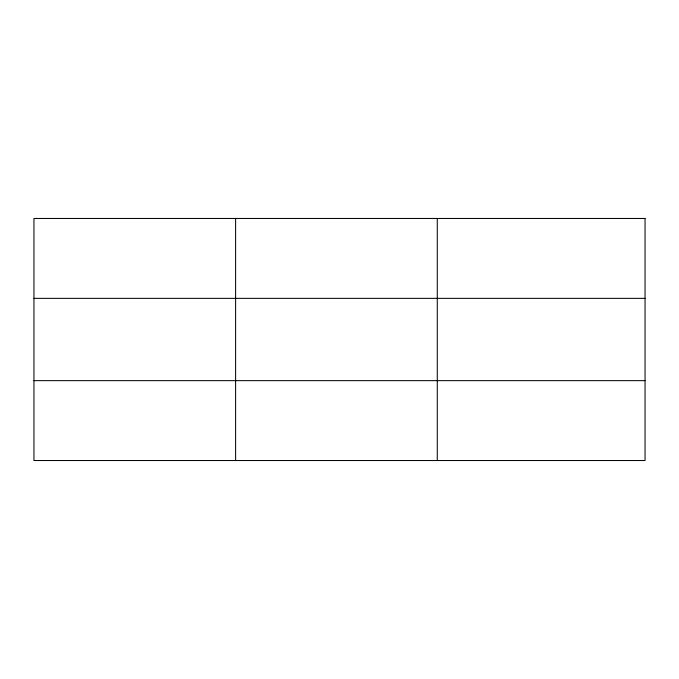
<?xml version="1.0" encoding="UTF-8"?>
<svg xmlns="http://www.w3.org/2000/svg" width="679" height="679" viewBox="0 0 679 679"><rect width="100%" height="100%" fill="white"/><g stroke="black" fill="none" stroke-linecap="round" stroke-linejoin="round"><path stroke-width="1.02" d="M235.613 218.468L235.613 460.532M437.276 218.468L437.276 460.532M33.95 298.353L645.05 298.353M33.95 380.647L645.05 380.647M645.05 218.468L645.05 460.532L33.95 460.532L33.95 218.468L645.05 218.468"/></g></svg>
